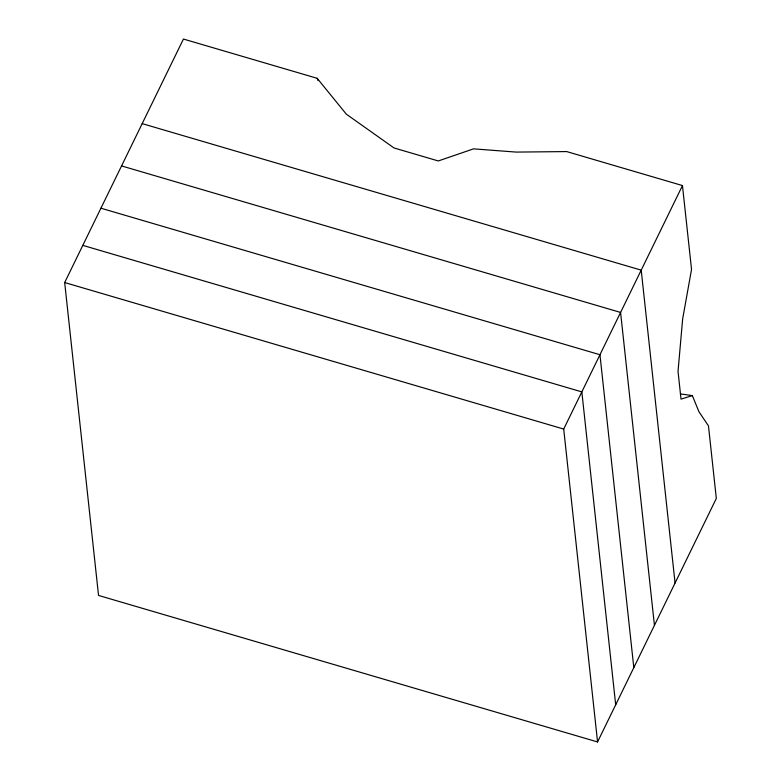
<?xml version="1.0" encoding="UTF-8"?>
<svg xmlns="http://www.w3.org/2000/svg" width="781" height="781" viewBox="0 0 781 781"><rect width="100%" height="100%" fill="white"/><g stroke="black" fill="none" stroke-linecap="round" stroke-linejoin="round"><path stroke-width="1.17" d="M64.677 282.546L183.437 39.05L317.184 78.315L346.325 114.163L394.014 147.96L438.278 160.954L473.559 148.859L516.221 152.09L566.694 151.582L682.467 185.566L691.536 269.425L682.662 318.873L678.025 371.375L681.032 399.13L692.347 395.606L698.946 411.733L708.465 425.87L716.323 498.454L597.563 741.95L98.533 595.434L64.677 282.546L563.706 429.062L597.563 741.95M563.706 429.062L682.467 185.566M680.358 393.897L692.347 395.606M142.191 123.632L641.211 270.148L675.067 583.036M121.563 165.923L620.583 312.439L654.439 625.327M100.934 208.205L599.954 354.73L633.811 667.618M82.806 245.371L581.835 391.896L615.692 704.784M317.184 78.315L318.033 80.609"/></g></svg>
